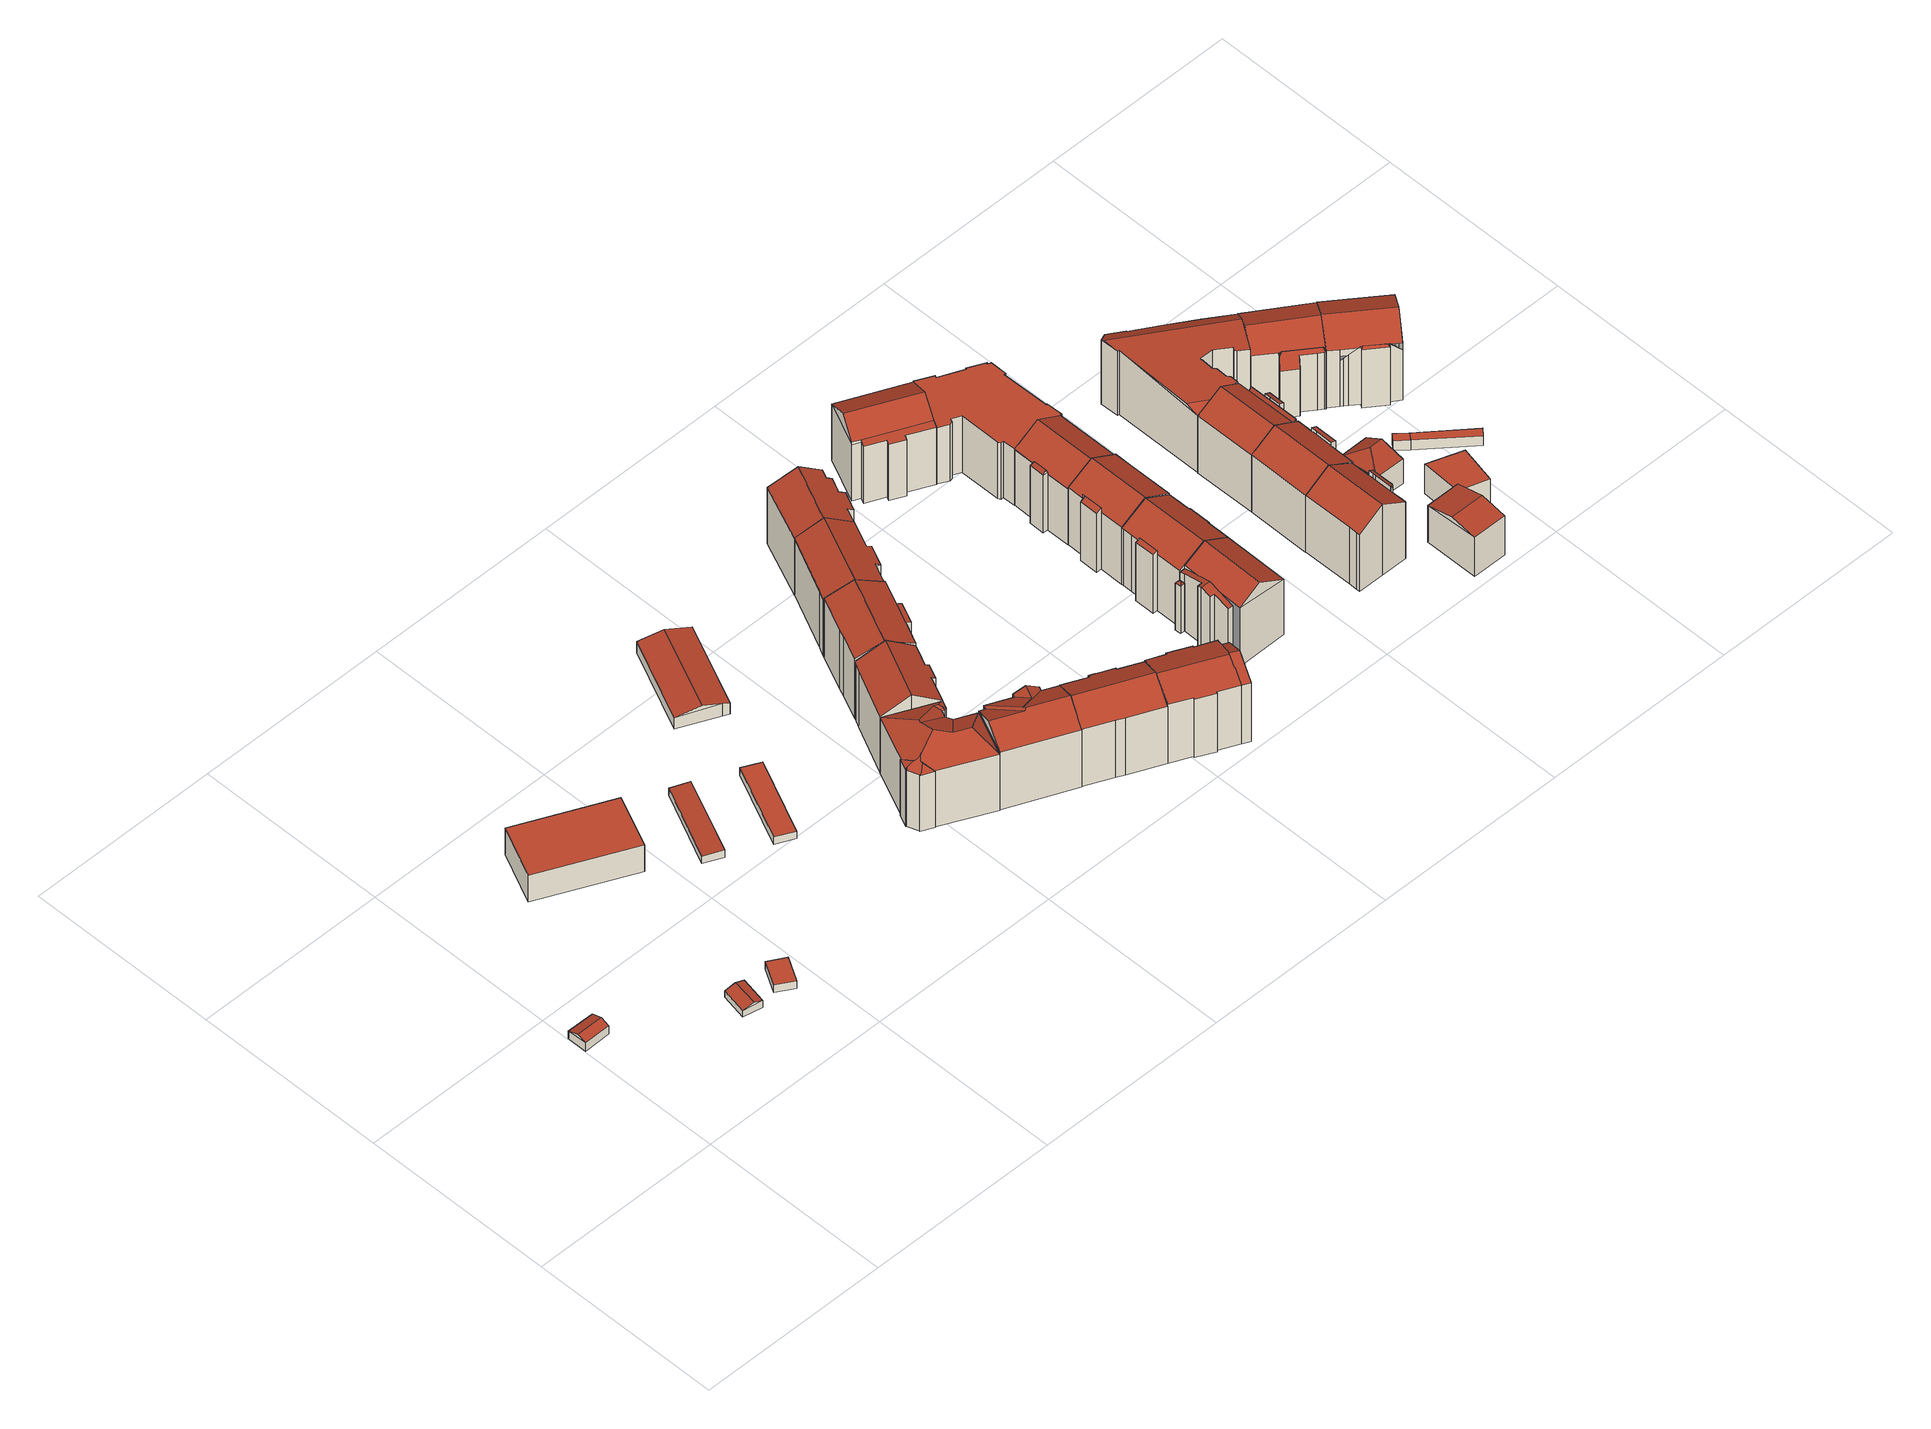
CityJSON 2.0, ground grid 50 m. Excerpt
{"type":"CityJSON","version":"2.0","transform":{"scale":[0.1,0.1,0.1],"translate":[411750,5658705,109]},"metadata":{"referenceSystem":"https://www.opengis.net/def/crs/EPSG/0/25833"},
"CityObjects":{
"building1":{"type":"Building","attributes":{"Dachtyp_tdc":"tdcGableRoof","Gemeindeschluessel":14612000,"Dachneigung":18.34,"QualitaetDacherkennung":69,"Geometrietyp2DReferenz":"3000","measuredHeight":3.24,"function":"31001_9998","roofType":"3100"},"geometry":[{"type":"Solid","lod":"2","boundaries":[[[[0,1,2,3]],[[1,4,5,2]],[[4,6,7,5]],[[6,0,3,7]],[[0,6,8]],[[1,0,8,9]],[[6,4,9,8]],[[3,2,5,7]],[[4,1,9]]]],"semantics":{"surfaces":[{"type":"WallSurface"},{"type":"RoofSurface"},{"type":"GroundSurface"}],"values":[[0,0,0,0,0,1,1,2,0]]}}]},
"building2":{"type":"Building","attributes":{"Dachtyp_tdc":"tdcGableRoof","Gemeindeschluessel":14612000,"Dachneigung":17.38,"QualitaetDacherkennung":84,"Geometrietyp2DReferenz":"3000","measuredHeight":2.83,"function":"31001_9998","roofType":"3100"},"geometry":[{"type":"Solid","lod":"2","boundaries":[[[[10,11,12,13]],[[11,14,15,12]],[[14,16,17,15]],[[16,10,13,17]],[[14,11,18]],[[10,16,19]],[[11,10,19,18]],[[16,14,18,19]],[[13,12,15,17]]]],"semantics":{"surfaces":[{"type":"WallSurface"},{"type":"RoofSurface"},{"type":"GroundSurface"}],"values":[[0,0,0,0,0,0,1,1,2]]}}]},
"building3":{"type":"Building","attributes":{"Dachtyp_tdc":"tdcPolyFlatRoof","Gemeindeschluessel":14612000,"Dachneigung":0,"QualitaetDacherkennung":70,"Geometrietyp2DReferenz":"3000","measuredHeight":2.31,"function":"31001_9998","roofType":"1000"},"geometry":[{"type":"Solid","lod":"2","boundaries":[[[[20,21,22,23]],[[21,24,25,22]],[[24,26,27,25]],[[26,20,23,27]],[[26,24,21,20]],[[23,22,25,27]]]],"semantics":{"surfaces":[{"type":"WallSurface"},{"type":"RoofSurface"},{"type":"GroundSurface"}],"values":[[0,0,0,0,1,2]]}}]},
"building4":{"type":"Building","attributes":{"Dachtyp_tdc":"tdcPolyFlatRoof","Gemeindeschluessel":14612000,"Dachneigung":0,"QualitaetDacherkennung":77,"Geometrietyp2DReferenz":"3000","measuredHeight":8.14,"function":"31001_2000","roofType":"1000"},"geometry":[{"type":"Solid","lod":"2","boundaries":[[[[28,29,30,31]],[[29,32,33,30]],[[32,34,35,33]],[[34,28,31,35]],[[34,32,29,28]],[[31,30,33,35]]]],"semantics":{"surfaces":[{"type":"WallSurface"},{"type":"RoofSurface"},{"type":"GroundSurface"}],"values":[[0,0,0,0,1,2]]}}]},
"building5":{"type":"Building","attributes":{"Dachtyp_tdc":"tdcPolyFlatRoof","Gemeindeschluessel":14612000,"Dachneigung":2.63,"QualitaetDacherkennung":88,"Geometrietyp2DReferenz":"3000","measuredHeight":2.36,"function":"31001_2463","roofType":"2100"},"geometry":[{"type":"Solid","lod":"2","boundaries":[[[[36,37,38,39]],[[37,40,41,38]],[[40,42,43,41]],[[42,36,39,43]],[[42,40,37,36]],[[39,38,41,43]]]],"semantics":{"surfaces":[{"type":"WallSurface"},{"type":"RoofSurface"},{"type":"GroundSurface"}],"values":[[0,0,0,0,1,2]]}}]},
"building6":{"type":"Building","attributes":{"Dachtyp_tdc":"tdcPolyFlatRoof","Gemeindeschluessel":14612000,"Dachneigung":0,"QualitaetDacherkennung":69,"Geometrietyp2DReferenz":"3000","measuredHeight":2.2,"function":"31001_2463","roofType":"1000"},"geometry":[{"type":"Solid","lod":"2","boundaries":[[[[44,45,46,47]],[[45,48,49,46]],[[48,50,51,49]],[[50,44,47,51]],[[50,48,45,44]],[[47,46,49,51]]]],"semantics":{"surfaces":[{"type":"WallSurface"},{"type":"RoofSurface"},{"type":"GroundSurface"}],"values":[[0,0,0,0,1,2]]}}]},
"building7":{"type":"Building","attributes":{"Dachtyp_tdc":"tdcFreeFormRoof","Gemeindeschluessel":14612000,"Dachneigung":27.01,"QualitaetDacherkennung":9,"Geometrietyp2DReferenz":"3000","measuredHeight":21.21,"function":"31001_9998","roofType":"5000"},"geometry":[{"type":"Solid","lod":"2","boundaries":[[[[52,53,54,55]],[[53,56,57,54]],[[56,58,59,57]],[[58,60,61,59]],[[60,62,63,61]],[[62,64,65,63]],[[64,66,67,65]],[[66,68,69,67]],[[68,70,71,69]],[[70,72,73,71]],[[72,74,75,73]],[[74,76,77,75]],[[76,78,79,77]],[[78,80,81,79]],[[80,82,83,81]],[[82,84,85,83]],[[84,52,55,85]],[[86,87,84,82]],[[88,89,86,82,80]],[[90,91,88,80,78]],[[92,93,90,78,76]],[[92,76,74]],[[93,92,74,72]],[[91,90,93,72,70]],[[94,95,89,88,91,70,68]],[[96,94,68,66]],[[97,96,66,64]],[[97,64,62]],[[98,99,100,95,94,96,97,62,60]],[[98,60,58]],[[99,98,58,56]],[[100,99,56,53]],[[87,86,89,95,100,53,52]],[[87,52,84]],[[55,54,57,59,61,63,65,67,69,71,73,75,77,79,81,83,85]]]],"semantics":{"surfaces":[{"type":"WallSurface"},{"type":"RoofSurface"},{"type":"GroundSurface"}],"values":[[0,0,0,0,0,0,0,0,0,0,0,0,0,0,0,0,0,1,1,1,1,1,1,1,1,1,1,1,1,1,1,1,1,1,2]]}}]},
"building8":{"type":"Building","attributes":{"Dachtyp_tdc":"tdcFreeFormRoof","Gemeindeschluessel":14612000,"Dachneigung":13.94,"QualitaetDacherkennung":92,"Geometrietyp2DReferenz":"3000","measuredHeight":4.9,"function":"31001_9998","roofType":"5000"},"geometry":[{"type":"Solid","lod":"2","boundaries":[[[[101,102,103,104]],[[102,105,106,103]],[[105,107,108,106]],[[107,109,110,108]],[[109,101,104,110]],[[107,105,111,112,109]],[[112,111,102,101]],[[105,102,111]],[[101,109,112]],[[104,103,106,108,110]]]],"semantics":{"surfaces":[{"type":"WallSurface"},{"type":"RoofSurface"},{"type":"GroundSurface"}],"values":[[0,0,0,0,0,1,1,0,0,2]]}}]},
"building9":{"type":"Building","attributes":{"Dachtyp_tdc":"tdcGableRoof","Gemeindeschluessel":14612000,"Dachneigung":31.05,"QualitaetDacherkennung":72,"Geometrietyp2DReferenz":"3000","measuredHeight":21.49,"function":"31001_9998","roofType":"3100"},"geometry":[{"type":"Solid","lod":"2","boundaries":[[[[113,114,115,116]],[[114,117,118,115]],[[117,119,120,118]],[[119,121,122,120]],[[121,123,124,122]],[[123,125,126,124]],[[125,127,128,126]],[[127,129,130,128]],[[129,131,132,130]],[[131,133,134,132]],[[133,135,73,134]],[[135,136,137,73]],[[136,138,71,137]],[[138,139,140,71]],[[139,113,116,140]],[[136,135,133,131,129,127,125,123,121,119]],[[119,117,114,113,139,138,136]],[[116,115,118,120,122,124,126,128,130,132,134,73,137,71,140]]]],"semantics":{"surfaces":[{"type":"WallSurface"},{"type":"RoofSurface"},{"type":"GroundSurface"}],"values":[[0,0,0,0,0,0,0,0,0,0,0,0,0,0,0,1,1,2]]}}]},
"building10":{"type":"Building","attributes":{"Dachtyp_tdc":"tdcFreeFormRoof","Gemeindeschluessel":14612000,"Dachneigung":28.41,"QualitaetDacherkennung":63,"Geometrietyp2DReferenz":"3000","measuredHeight":21.24,"function":"31001_9998","roofType":"5000"},"geometry":[{"type":"Solid","lod":"2","boundaries":[[[[141,142,143,144]],[[142,145,146,143]],[[145,147,148,146]],[[147,149,150,148]],[[149,151,152,150]],[[151,153,154,152]],[[153,155,156,154]],[[155,157,158,156]],[[157,159,160,158]],[[159,141,144,160]],[[161,159,157]],[[162,163,161,157,155]],[[164,165,166,162,155,153]],[[167,168,145,142]],[[167,142,141]],[[161,163,168,167,141,159]],[[144,143,146,148,150,152,154,156,158,160]],[[168,163,162,166,147,145]],[[164,153,151]],[[165,164,151,149]],[[166,165,149,147]]]],"semantics":{"surfaces":[{"type":"WallSurface"},{"type":"RoofSurface"},{"type":"GroundSurface"}],"values":[[0,0,0,0,0,0,0,0,0,0,0,1,1,1,0,1,2,1,0,1,1]]}}]},
"building11":{"type":"Building","attributes":{"Gemeindeschluessel":14612000,"Geometrietyp2DReferenz":"3000","function":"31001_9998","roofType":"9999"},"children":["building11-1","building11-2"]},
"building11-1":{"type":"BuildingPart","attributes":{"Dachtyp_tdc":"tdcPolyFlatRoof","Dachneigung":16.33,"QualitaetDacherkennung":42,"Geometrietyp2DReferenz":"3000","measuredHeight":18.36,"roofType":"2100"},"parents":["building11"],"geometry":[{"type":"MultiSurface","lod":"2","boundaries":[[[169,170,171,172]],[[170,173,174,171]],[[173,175,176,174]],[[175,177,178,176]],[[177,179,180,181,178]],[[169,172,182]],[[183,179,177,175,173,170,169]],[[171,174,176,178,181,184,172]]],"semantics":{"surfaces":[{"type":"WallSurface"},{"type":"RoofSurface"},{"type":"GroundSurface"}],"values":[0,0,0,0,0,0,1,2]}}]},
"building11-2":{"type":"BuildingPart","attributes":{"Dachtyp_tdc":"tdcGableRoof","Dachneigung":25.36,"QualitaetDacherkennung":76,"Geometrietyp2DReferenz":"3000","measuredHeight":21.41,"roofType":"3100"},"parents":["building11"],"geometry":[{"type":"MultiSurface","lod":"2","boundaries":[[[180,185,186,181]],[[185,187,188,186]],[[187,189,190,188]],[[189,191,192,190]],[[191,193,194,192]],[[193,195,196,194]],[[195,197,198,196]],[[197,199,200,198]],[[199,182,172,200]],[[197,195,193,191,189,187]],[[187,185,180,201,182,199,197]],[[184,181,186,188,190,192,194,196,198,200,172]]],"semantics":{"surfaces":[{"type":"WallSurface"},{"type":"RoofSurface"},{"type":"GroundSurface"}],"values":[0,0,0,0,0,0,0,0,0,1,1,2]}}]},
"building12":{"type":"Building","attributes":{"Dachtyp_tdc":"tdcGableRoof","Gemeindeschluessel":14612000,"Dachneigung":27.76,"QualitaetDacherkennung":77,"Geometrietyp2DReferenz":"3000","measuredHeight":21.19,"function":"31001_9998","roofType":"3100"},"geometry":[{"type":"Solid","lod":"2","boundaries":[[[[202,203,204,205]],[[203,206,207,204]],[[206,208,209,207]],[[208,210,211,209]],[[210,212,213,211]],[[212,214,215,213]],[[214,216,217,215]],[[216,218,219,217]],[[218,220,221,219]],[[220,222,223,221]],[[222,224,225,223]],[[224,226,227,225]],[[226,228,229,227]],[[228,202,205,229]],[[224,222,220,218,216,214,212,210,208,206]],[[206,203,202,228,226,224]],[[205,204,207,209,211,213,215,217,219,221,223,225,227,229]]]],"semantics":{"surfaces":[{"type":"WallSurface"},{"type":"RoofSurface"},{"type":"GroundSurface"}],"values":[[0,0,0,0,0,0,0,0,0,0,0,0,0,0,1,1,2]]}}]},
"building13":{"type":"Building","attributes":{"Dachtyp_tdc":"tdcFreeFormRoof","Gemeindeschluessel":14612000,"Dachneigung":29.63,"QualitaetDacherkennung":72,"Geometrietyp2DReferenz":"3000","measuredHeight":21.3,"function":"31001_9998","roofType":"5000"},"geometry":[{"type":"Solid","lod":"2","boundaries":[[[[230,231,232,233]],[[231,234,235,232]],[[234,236,237,235]],[[236,238,239,237]],[[238,240,241,239]],[[240,242,243,241]],[[242,244,245,243]],[[244,246,247,245]],[[246,248,249,247]],[[248,250,251,249]],[[250,252,253,251]],[[252,230,233,253]],[[254,255,256,257,258,259,260,234,231,261]],[[255,262,263,264,265,256]],[[242,257,256,265,244]],[[244,265,264,246]],[[246,264,263,248]],[[248,263,262,250]],[[250,262,255,254,252]],[[252,254,261,230]],[[230,261,231]],[[236,260,259,238]],[[234,260,236]],[[238,259,258,240]],[[240,258,257,242]],[[233,232,235,237,239,241,243,245,247,249,251,253]]]],"semantics":{"surfaces":[{"type":"WallSurface"},{"type":"RoofSurface"},{"type":"GroundSurface"}],"values":[[0,0,0,0,0,0,0,0,0,0,0,0,1,1,0,0,0,0,0,0,0,0,0,0,0,2]]}}]},
"building14":{"type":"Building","attributes":{"Gemeindeschluessel":14612000,"Geometrietyp2DReferenz":"3000","function":"31001_9998","roofType":"9999"},"children":["building14-1","building14-2"]},
"building14-1":{"type":"BuildingPart","attributes":{"Dachtyp_tdc":"tdcGableRoof","Dachneigung":23.23,"QualitaetDacherkennung":66,"Geometrietyp2DReferenz":"3000","measuredHeight":20.9,"roofType":"3100"},"parents":["building14"],"geometry":[{"type":"MultiSurface","lod":"2","boundaries":[[[266,267,268,269]],[[267,270,271,268]],[[270,272,273,271]],[[272,274,275,273]],[[274,276,277,275]],[[276,278,279,277]],[[278,280,281,279]],[[280,282,283,281]],[[282,284,285,283]],[[284,286,287,285]],[[286,288,289,290,287]],[[291,292,293,294]],[[292,266,269,293]],[[295,296,288,286,284,282,280,278,276,274]],[[274,272,270,267,266,292,291,297,295]],[[269,268,271,273,275,277,279,281,283,285,287,290,298,294,293]]],"semantics":{"surfaces":[{"type":"WallSurface"},{"type":"RoofSurface"},{"type":"GroundSurface"}],"values":[0,0,0,0,0,0,0,0,0,0,0,0,0,1,1,2]}}]},
"building14-2":{"type":"BuildingPart","attributes":{"Dachtyp_tdc":"tdcGableRoof","Dachneigung":23.71,"QualitaetDacherkennung":53,"Geometrietyp2DReferenz":"3000","measuredHeight":21.05,"roofType":"3100"},"parents":["building14"],"geometry":[{"type":"MultiSurface","lod":"2","boundaries":[[[289,299,300,290]],[[299,301,302,300]],[[301,291,294,302]],[[301,299,303]],[[299,289,296,304,303]],[[291,301,303,304]],[[290,300,302,294,298]]],"semantics":{"surfaces":[{"type":"WallSurface"},{"type":"RoofSurface"},{"type":"GroundSurface"}],"values":[0,0,0,0,1,1,2]}}]},
"building15":{"type":"Building","attributes":{"Dachtyp_tdc":"tdcFreeFormRoof","Gemeindeschluessel":14612000,"Dachneigung":28.33,"QualitaetDacherkennung":70,"Geometrietyp2DReferenz":"3000","measuredHeight":21.17,"function":"31001_9998","roofType":"5000"},"geometry":[{"type":"Solid","lod":"2","boundaries":[[[[305,306,307,308]],[[306,309,310,307]],[[309,311,312,310]],[[311,313,314,312]],[[313,315,316,314]],[[315,317,318,316]],[[317,319,320,318]],[[319,321,322,320]],[[321,323,324,322]],[[323,305,308,324]],[[325,326,306,305]],[[315,313,311,309,326,325,323,321,319,317]],[[309,306,326]],[[305,323,325]],[[308,307,310,312,314,316,318,320,322,324]]]],"semantics":{"surfaces":[{"type":"WallSurface"},{"type":"RoofSurface"},{"type":"GroundSurface"}],"values":[[0,0,0,0,0,0,0,0,0,0,1,1,0,0,2]]}}]},
"building16":{"type":"Building","attributes":{"Dachtyp_tdc":"tdcFreeFormRoof","Gemeindeschluessel":14612000,"Dachneigung":43.6,"QualitaetDacherkennung":9,"Geometrietyp2DReferenz":"3000","measuredHeight":15.09,"function":"31001_9998","roofType":"5000"},"geometry":[{"type":"Solid","lod":"2","boundaries":[[[[327,328,329,330]],[[328,331,332,329]],[[331,333,334,332]],[[333,327,330,334]],[[335,336,333,331]],[[335,331,328]],[[336,335,328,327]],[[336,327,333]],[[330,329,332,334]]]],"semantics":{"surfaces":[{"type":"WallSurface"},{"type":"RoofSurface"},{"type":"GroundSurface"}],"values":[[0,0,0,0,1,1,1,1,2]]}}]},
"building17":{"type":"Building","attributes":{"Gemeindeschluessel":14612000,"Geometrietyp2DReferenz":"3000","function":"31001_9998","roofType":"9999"},"children":["building17-1","building17-2"]},
"building17-1":{"type":"BuildingPart","attributes":{"Dachtyp_tdc":"tdcGableRoof","Dachneigung":30.86,"QualitaetDacherkennung":78,"Geometrietyp2DReferenz":"3000","measuredHeight":21.25,"roofType":"3100"},"parents":["building17"],"geometry":[{"type":"MultiSurface","lod":"2","boundaries":[[[337,338,339,340]],[[338,341,342,339]],[[343,337,340,344,345]],[[341,338,346]],[[337,343,347]],[[338,337,347,346]],[[343,348,349,350,341,346,347]],[[340,339,342,351,352,344]]],"semantics":{"surfaces":[{"type":"WallSurface"},{"type":"RoofSurface"},{"type":"GroundSurface"}],"values":[0,0,0,0,0,1,1,2]}}]},
"building17-2":{"type":"BuildingPart","attributes":{"Dachtyp_tdc":"tdcGableRoof","Dachneigung":17.56,"QualitaetDacherkennung":43,"Geometrietyp2DReferenz":"3000","measuredHeight":18.94,"roofType":"3100"},"parents":["building17"],"geometry":[{"type":"MultiSurface","lod":"2","boundaries":[[[353,354,355,356]],[[354,357,358,355]],[[357,359,360,358]],[[359,361,362,360]],[[361,363,364,362]],[[363,365,366,364]],[[365,345,344,366]],[[367,368,369,351]],[[368,353,356,369]],[[370,348,345,365,363,361,359,357]],[[357,354,353,368,367,350,370]],[[356,355,358,360,362,364,366,344,352,351,369]]],"semantics":{"surfaces":[{"type":"WallSurface"},{"type":"RoofSurface"},{"type":"GroundSurface"}],"values":[0,0,0,0,0,0,0,0,0,1,1,2]}}]},
"building18":{"type":"Building","attributes":{"Gemeindeschluessel":14612000,"Geometrietyp2DReferenz":"3000","function":"31001_9998","roofType":"9999"},"children":["building18-1","building18-2"]},
"building18-1":{"type":"BuildingPart","attributes":{"Dachtyp_tdc":"tdcGableRoof","Dachneigung":30.57,"QualitaetDacherkennung":80,"Geometrietyp2DReferenz":"3000","measuredHeight":21.11,"roofType":"3100"},"parents":["building18"],"geometry":[{"type":"MultiSurface","lod":"2","boundaries":[[[371,372,373,374]],[[372,375,376,373]],[[375,377,378,376]],[[377,379,380,378]],[[379,337,381,380]],[[337,382,383,381]],[[382,384,385,383]],[[384,386,387,385]],[[388,389,390,391]],[[389,392,393,390]],[[392,394,395,393]],[[394,396,397,395]],[[396,398,399,397]],[[398,400,401,399]],[[400,371,374,401]],[[396,394,392,389,388,386,384,382]],[[382,337,379,377,375,372,371,400,398,396]],[[374,373,376,378,380,381,383,385,387,391,390,393,395,397,399,401]]],"semantics":{"surfaces":[{"type":"WallSurface"},{"type":"RoofSurface"},{"type":"GroundSurface"}],"values":[0,0,0,0,0,0,0,0,0,0,0,0,0,0,0,1,1,2]}}]},
"building18-2":{"type":"BuildingPart","attributes":{"Dachtyp_tdc":"tdcPolyFlatRoof","Dachneigung":18.98,"QualitaetDacherkennung":74,"Geometrietyp2DReferenz":"3000","measuredHeight":18.32,"roofType":"2100"},"parents":["building18"],"geometry":[{"type":"MultiSurface","lod":"2","boundaries":[[[402,403,404,387,386]],[[403,405,406,404]],[[405,407,391,406]],[[407,388,391]],[[407,405,403,402]],[[387,404,406,391]]],"semantics":{"surfaces":[{"type":"WallSurface"},{"type":"RoofSurface"},{"type":"GroundSurface"}],"values":[0,0,0,0,1,2]}}]},
"building19":{"type":"Building","attributes":{"Gemeindeschluessel":14612000,"Geometrietyp2DReferenz":"3000","function":"31001_9998","roofType":"9999"},"children":["building19-1","building19-2"]},
"building19-1":{"type":"BuildingPart","attributes":{"Dachtyp_tdc":"tdcPolyFlatRoof","Dachneigung":17.41,"QualitaetDacherkennung":48,"Geometrietyp2DReferenz":"3000","measuredHeight":18.02,"roofType":"2100"},"parents":["building19"],"geometry":[{"type":"MultiSurface","lod":"2","boundaries":[[[408,409,410,411,412,413,414,415]],[[416,410,409,417,418]],[[416,419,411,410]],[[419,420,412,411]],[[420,421,413,412]],[[421,422,414,413]],[[422,423,415,414]],[[423,424,425,408,415]],[[423,422,421,420,419,416,418,426,424]]],"semantics":{"surfaces":[{"type":"GroundSurface"},{"type":"WallSurface"},{"type":"RoofSurface"}],"values":[0,1,1,1,1,1,1,1,2]}}]},
"building19-2":{"type":"BuildingPart","attributes":{"Dachtyp_tdc":"tdcGableRoof","Dachneigung":29.78,"QualitaetDacherkennung":76,"Geometrietyp2DReferenz":"3000","measuredHeight":21.3,"roofType":"3100"},"parents":["building19"],"geometry":[{"type":"MultiSurface","lod":"2","boundaries":[[[427,417,409,428]],[[425,429,430,408]],[[429,431,432,430]],[[431,427,428,432]],[[431,433,434,427]],[[424,426,418,434,433,435]],[[429,435,433,431]],[[425,424,435,429]],[[427,434,418,417]],[[428,409,408,430,432]]],"semantics":{"surfaces":[{"type":"WallSurface"},{"type":"RoofSurface"},{"type":"GroundSurface"}],"values":[0,0,0,0,1,1,0,0,0,2]}}]},
"building20":{"type":"Building","attributes":{"Gemeindeschluessel":14612000,"Geometrietyp2DReferenz":"3000","function":"31001_9998","roofType":"9999"},"children":["building20-1","building20-2"]},
"building20-1":{"type":"BuildingPart","attributes":{"Dachtyp_tdc":"tdcPolyFlatRoof","Dachneigung":30,"QualitaetDacherkennung":62,"Geometrietyp2DReferenz":"3000","measuredHeight":18.76,"roofType":"2100"},"parents":["building20"],"geometry":[{"type":"MultiSurface","lod":"2","boundaries":[[[436,437,438,439,440]],[[437,441,442,438]],[[441,443,444,442]],[[443,445,446,447,444]],[[443,441,437,436,445]],[[439,438,442,444,447]]],"semantics":{"surfaces":[{"type":"WallSurface"},{"type":"RoofSurface"},{"type":"GroundSurface"}],"values":[0,0,0,0,1,2]}}]},
"building20-2":{"type":"BuildingPart","attributes":{"Dachtyp_tdc":"tdcGableRoof","Dachneigung":29.86,"QualitaetDacherkennung":83,"Geometrietyp2DReferenz":"3000","measuredHeight":21.37,"roofType":"3100"},"parents":["building20"],"geometry":[{"type":"MultiSurface","lod":"2","boundaries":[[[448,449,450,451]],[[449,452,453,450]],[[452,440,439,453]],[[446,454,455,447]],[[454,456,457,455]],[[456,458,459,457]],[[458,460,461,459]],[[460,448,451,461]],[[456,454,446,462,440,452,449]],[[449,448,460,458,456]],[[451,450,453,439,447,455,457,459,461]]],"semantics":{"surfaces":[{"type":"WallSurface"},{"type":"RoofSurface"},{"type":"GroundSurface"}],"values":[0,0,0,0,0,0,0,0,1,1,2]}}]},
"building21":{"type":"Building","attributes":{"Gemeindeschluessel":14612000,"Geometrietyp2DReferenz":"3000","function":"31001_9998","roofType":"9999"},"children":["building21-1","building21-2"]},
"building21-1":{"type":"BuildingPart","attributes":{"Dachtyp_tdc":"tdcFreeFormRoof","Dachneigung":64.81,"QualitaetDacherkennung":39,"Geometrietyp2DReferenz":"3000","measuredHeight":18.91,"roofType":"5000"},"parents":["building21"],"geometry":[{"type":"MultiSurface","lod":"2","boundaries":[[[463,464,465,466,467,468]],[[464,469,470,465]],[[469,471,472,473,474,470]],[[475,471,469]],[[476,475,469,464]],[[476,464,463]],[[475,476,463,471]],[[466,465,470,474]]],"semantics":{"surfaces":[{"type":"WallSurface"},{"type":"RoofSurface"},{"type":"GroundSurface"}],"values":[0,0,0,1,1,0,1,2]}}]},
"building21-2":{"type":"BuildingPart","attributes":{"Dachtyp_tdc":"tdcGableRoof","Dachneigung":29.99,"QualitaetDacherkennung":81,"Geometrietyp2DReferenz":"3000","measuredHeight":21.1,"roofType":"3100"},"parents":["building21"],"geometry":[{"type":"MultiSurface","lod":"2","boundaries":[[[473,477,478,474]],[[477,479,480,478]],[[479,481,482,480]],[[481,483,484,482]],[[483,467,466,484]],[[468,485,486,487,488,472]],[[489,487,486,481]],[[479,489,481]],[[477,488,487,489,479]],[[473,472,488,477]],[[483,485,468,467]],[[481,486,485,483]],[[474,478,480,482,484,466]]],"semantics":{"surfaces":[{"type":"WallSurface"},{"type":"RoofSurface"},{"type":"GroundSurface"}],"values":[0,0,0,0,0,1,1,0,0,0,0,0,2]}}]},
"building22":{"type":"Building","attributes":{"Dachtyp_tdc":"tdcPolyFlatRoof","Gemeindeschluessel":14612000,"Dachneigung":0,"QualitaetDacherkennung":83,"Geometrietyp2DReferenz":"3000","measuredHeight":17.38,"function":"31001_9998","roofType":"1000"},"geometry":[{"type":"Solid","lod":"2","boundaries":[[[[490,491,492,493]],[[491,494,495,492]],[[494,496,497,495]],[[496,498,499,497]],[[498,500,501,499]],[[502,503,504,505]],[[503,506,507,504]],[[506,508,509,507]],[[508,510,511,509]],[[510,512,513,511]],[[512,514,515,513]],[[514,516,517,515]],[[516,518,519,517]],[[518,520,521,519]],[[520,522,523,521]],[[522,524,525,523]],[[524,488,526,525]],[[488,527,528,526]],[[527,529,530,528]],[[529,531,532,530]],[[531,533,534,532]],[[533,535,536,534]],[[535,490,493,536]],[[500,502,505,501]],[[500,498,496,494,491,490,535,533,531,529,527,488,524,522,520,518,516,514,512,510,508,506,503,502]],[[505,504,507,509,511,513,515,517,519,521,523,525,526,528,530,532,534,536,493,492,495,497,499,501]]]],"semantics":{"surfaces":[{"type":"WallSurface"},{"type":"RoofSurface"},{"type":"GroundSurface"}],"values":[[0,0,0,0,0,0,0,0,0,0,0,0,0,0,0,0,0,0,0,0,0,0,0,0,1,2]]}}]},
"building23":{"type":"Building","attributes":{"Gemeindeschluessel":14612000,"Geometrietyp2DReferenz":"3000","function":"31001_9998","roofType":"9999"},"children":["building23-1","building23-2"]},
"building23-1":{"type":"BuildingPart","attributes":{"Dachtyp_tdc":"tdcPolyFlatRoof","Dachneigung":29.23,"QualitaetDacherkennung":84,"Geometrietyp2DReferenz":"3000","measuredHeight":18.87,"roofType":"2100"},"parents":["building23"],"geometry":[{"type":"MultiSurface","lod":"2","boundaries":[[[537,538,539,540]],[[538,541,542,539]],[[541,543,544,542]],[[543,545,546,544]],[[545,547,548,549,546]],[[550,537,540,551,552]],[[550,553,547,545,543,541,538,537]],[[540,539,542,544,546,549,554,551]]],"semantics":{"surfaces":[{"type":"WallSurface"},{"type":"RoofSurface"},{"type":"GroundSurface"}],"values":[0,0,0,0,0,0,1,2]}}]},
"building23-2":{"type":"BuildingPart","attributes":{"Dachtyp_tdc":"tdcGableRoof","Dachneigung":32.7,"QualitaetDacherkennung":85,"Geometrietyp2DReferenz":"3000","measuredHeight":21.75,"roofType":"3100"},"parents":["building23"],"geometry":[{"type":"MultiSurface","lod":"2","boundaries":[[[555,556,557,558]],[[556,559,560,557]],[[559,561,562,560]],[[561,563,551,562]],[[563,552,551]],[[548,564,565,549]],[[564,566,567,565]],[[566,568,569,567]],[[568,570,571,569]],[[570,572,573,571]],[[572,574,575,573]],[[574,555,558,575]],[[570,568,566,564,548,576,552,563,561,559]],[[559,556,555,574,572,570]],[[558,557,560,562,551,554,549,565,567,569,571,573,575]]],"semantics":{"surfaces":[{"type":"WallSurface"},{"type":"RoofSurface"},{"type":"GroundSurface"}],"values":[0,0,0,0,0,0,0,0,0,0,0,0,1,1,2]}}]},
"building24":{"type":"Building","attributes":{"Gemeindeschluessel":14612000,"Geometrietyp2DReferenz":"3000","function":"31001_9998","roofType":"9999"},"children":["building24-1","building24-2"]},
"building24-1":{"type":"BuildingPart","attributes":{"Dachtyp_tdc":"tdcPolyFlatRoof","Dachneigung":25.8,"QualitaetDacherkennung":75,"Geometrietyp2DReferenz":"3000","measuredHeight":18.85,"roofType":"2100"},"parents":["building24"],"geometry":[{"type":"MultiSurface","lod":"2","boundaries":[[[577,578,579,580,581]],[[582,583,584]],[[582,585,586,583]],[[585,577,581,586]],[[585,582,578,577]],[[581,580,583,586]]],"semantics":{"surfaces":[{"type":"WallSurface"},{"type":"RoofSurface"},{"type":"GroundSurface"}],"values":[0,0,0,0,1,2]}}]},
"building24-2":{"type":"BuildingPart","attributes":{"Dachtyp_tdc":"tdcGableRoof","Dachneigung":30.49,"QualitaetDacherkennung":84,"Geometrietyp2DReferenz":"3000","measuredHeight":21.59,"roofType":"3100"},"parents":["building24"],"geometry":[{"type":"MultiSurface","lod":"2","boundaries":[[[579,587,588,580]],[[587,589,590,588]],[[589,591,592,590]],[[593,594,595,596]],[[594,584,583,595]],[[593,597,556,591]],[[591,589,587,579,584,594,593]],[[580,588,590,592,598,599,596,595,583]],[[591,556,598,592]],[[556,597,599,598]],[[597,593,596,599]]],"semantics":{"surfaces":[{"type":"WallSurface"},{"type":"RoofSurface"},{"type":"GroundSurface"}],"values":[0,0,0,0,0,1,1,2,0,0,0]}}]},
"building25":{"type":"Building","attributes":{"Dachtyp_tdc":"tdcPolyFlatRoof","Gemeindeschluessel":14612000,"Dachneigung":4.75,"QualitaetDacherkennung":31,"Geometrietyp2DReferenz":"3000","measuredHeight":3,"function":"31001_9998","roofType":"2100"},"geometry":[{"type":"Solid","lod":"2","boundaries":[[[[600,601,562,551]],[[601,602,603,562]],[[602,604,605,603]],[[604,606,607,605]],[[606,608,609,607]],[[608,610,539,609]],[[610,611,540,539]],[[611,600,551,540]],[[611,610,608,606,604,602,601,600]],[[551,562,603,605,607,609,539,540]]]],"semantics":{"surfaces":[{"type":"WallSurface"},{"type":"RoofSurface"},{"type":"GroundSurface"}],"values":[[0,0,0,0,0,0,0,0,1,2]]}}]},
"building26":{"type":"Building","attributes":{"Gemeindeschluessel":14612000,"Geometrietyp2DReferenz":"3000","function":"31001_9998","roofType":"9999"},"children":["building26-1","building26-2","building26-3"]},
"building26-1":{"type":"BuildingPart","attributes":{"Dachtyp_tdc":"tdcFreeFormRoof","Dachneigung":77.5,"QualitaetDacherkennung":45,"Geometrietyp2DReferenz":"3000","measuredHeight":19.26,"roofType":"5000"},"parents":["building26"],"geometry":[{"type":"MultiSurface","lod":"2","boundaries":[[[612,613,614,615]],[[616,617,595,618]],[[617,619,620,595]],[[621,612,615,622]],[[623,617,624,616,613,625,612,626]],[[626,612,621]],[[621,619,623,626]],[[612,625,613]],[[616,624,617]],[[617,623,619]],[[615,614,618,595,620,622]]],"semantics":{"surfaces":[{"type":"WallSurface"},{"type":"RoofSurface"},{"type":"GroundSurface"}],"values":[0,0,0,0,1,1,1,0,0,0,2]}}]},
"building26-2":{"type":"BuildingPart","attributes":{"Dachtyp_tdc":"tdcPolyFlatRoof","Dachneigung":29.61,"QualitaetDacherkennung":70,"Geometrietyp2DReferenz":"3000","measuredHeight":18.94,"roofType":"2100"},"parents":["building26"],"geometry":[{"type":"MultiSurface","lod":"2","boundaries":[[[627,628,629,630]],[[628,631,616,618,629]],[[632,627,630,614,613]],[[630,629,618,614]],[[632,631,628,627]]],"semantics":{"surfaces":[{"type":"WallSurface"},{"type":"GroundSurface"},{"type":"RoofSurface"}],"values":[0,0,0,1,2]}}]},
"building26-3":{"type":"BuildingPart","attributes":{"Dachtyp_tdc":"tdcGableRoof","Dachneigung":30.21,"QualitaetDacherkennung":81,"Geometrietyp2DReferenz":"3000","measuredHeight":21.42,"roofType":"3100"},"parents":["building26"],"geometry":[{"type":"MultiSurface","lod":"2","boundaries":[[[633,634,635,636]],[[634,637,638,635]],[[637,639,621,622,638]],[[640,641,599,620,619]],[[641,633,636,599]],[[641,642,643,633]],[[644,645,646,643,642,647]],[[639,644,647,640]],[[640,647,642,641]],[[634,646,645,637]],[[633,643,646,634]],[[637,645,644,639]],[[636,635,638,622,620,599]]],"semantics":{"surfaces":[{"type":"WallSurface"},{"type":"RoofSurface"},{"type":"GroundSurface"}],"values":[0,0,0,0,0,1,1,0,0,0,0,0,2]}}]},
"building27":{"type":"Building","attributes":{"Dachtyp_tdc":"tdcFreeFormRoof","Gemeindeschluessel":14612000,"Dachneigung":15.4,"QualitaetDacherkennung":41,"Geometrietyp2DReferenz":"3000","measuredHeight":13.16,"function":"31001_9998","roofType":"5000"},"geometry":[{"type":"Solid","lod":"2","boundaries":[[[[648,649,650,651]],[[649,652,653,650]],[[652,654,655,653]],[[654,648,651,655]],[[652,656,657,654]],[[657,656,649,648]],[[652,649,656]],[[648,654,657]],[[651,650,653,655]]]],"semantics":{"surfaces":[{"type":"WallSurface"},{"type":"RoofSurface"},{"type":"GroundSurface"}],"values":[[0,0,0,0,1,1,0,0,2]]}}]},
"building28":{"type":"Building","attributes":{"Dachtyp_tdc":"tdcHipAndGableRoof","Gemeindeschluessel":14612000,"Dachneigung":10.69,"QualitaetDacherkennung":36,"Geometrietyp2DReferenz":"3000","measuredHeight":8.66,"function":"31001_9998","roofType":"5000"},"geometry":[{"type":"Solid","lod":"2","boundaries":[[[[658,659,660,661]],[[659,662,663,660]],[[662,664,665,663]],[[664,658,661,665]],[[662,659,666]],[[658,664,667]],[[659,658,667,666]],[[664,662,666,667]],[[661,660,663,665]]]],"semantics":{"surfaces":[{"type":"WallSurface"},{"type":"RoofSurface"},{"type":"GroundSurface"}],"values":[[0,0,0,0,1,0,1,1,2]]}}]},
"building29":{"type":"Building","attributes":{"Dachtyp_tdc":"tdcFreeFormRoof","Gemeindeschluessel":14612000,"Dachneigung":3.33,"QualitaetDacherkennung":25,"Geometrietyp2DReferenz":"3000","measuredHeight":20.04,"function":"31001_9998","roofType":"5000"},"geometry":[{"type":"Solid","lod":"2","boundaries":[[[[668,669,670,671]],[[669,672,673,670]],[[672,674,675,673]],[[674,676,677,675]],[[676,678,679,677]],[[678,680,681,679]],[[680,682,683,681]],[[682,684,685,683]],[[684,686,687,685]],[[686,688,689,687]],[[688,690,691,689]],[[690,692,693,691]],[[692,694,695,693]],[[694,696,697,695]],[[696,633,698,697]],[[633,699,700,698]],[[699,701,702,700]],[[701,703,704,702]],[[703,705,706,704]],[[705,707,708,706]],[[707,668,671,708]],[[709,710,633]],[[711,674,672,669,668,707,705,703,712]],[[712,701,699,710,709,696,694,692,690,688,686,684,682,680,678,676,711]],[[633,696,709]],[[699,633,710]],[[703,701,712]],[[676,674,711]],[[671,670,673,675,677,679,681,683,685,687,689,691,693,695,697,698,700,702,704,706,708]]]],"semantics":{"surfaces":[{"type":"WallSurface"},{"type":"RoofSurface"},{"type":"GroundSurface"}],"values":[[0,0,0,0,0,0,0,0,0,0,0,0,0,0,0,0,0,0,0,0,0,1,1,1,0,0,0,0,2]]}}]},
"building30":{"type":"Building","attributes":{"Dachtyp_tdc":"tdcPolyFlatRoof","Gemeindeschluessel":14612000,"Dachneigung":0,"QualitaetDacherkennung":40,"Geometrietyp2DReferenz":"3000","measuredHeight":8.95,"function":"31001_9998","roofType":"1000"},"geometry":[{"type":"Solid","lod":"2","boundaries":[[[[713,714,715,716]],[[714,717,650,715]],[[717,718,719,650]],[[718,713,716,719]],[[718,717,714,713]],[[716,715,650,719]]]],"semantics":{"surfaces":[{"type":"WallSurface"},{"type":"RoofSurface"},{"type":"GroundSurface"}],"values":[[0,0,0,0,1,2]]}}]},
"building31":{"type":"Building","attributes":{"Gemeindeschluessel":14612000,"Dachorientierung":0,"MittlereTraufHoehe":114.86,"ObjektHoehe":3,"BodenHoehe":111.86,"Geometrietyp2DReferenz":"3000","BezugspunktDach":"2000","AbsoluteHoehe":114.86,"Dachflaeche":7.71,"measuredHeight":3,"function":"31001_9998","storeysAboveGround":1},"geometry":[{"type":"MultiSurface","lod":"2","boundaries":[[[720,721,722,723]],[[723,722,724,725]],[[722,721,726,724]],[[721,720,727,726]],[[720,723,725,727]],[[725,724,726,727]]],"semantics":{"surfaces":[{"type":"RoofSurface"},{"type":"WallSurface"},{"type":"GroundSurface"}],"values":[0,1,1,1,1,2]}}]},
"building32":{"type":"Building","attributes":{"Gemeindeschluessel":14612000,"Geometrietyp2DReferenz":"3000","function":"31001_9998","roofType":"9999"},"children":["building32-1","building32-2"]},
"building32-1":{"type":"BuildingPart","attributes":{"Dachtyp_tdc":"tdcFreeFormRoof","Dachneigung":66.95,"QualitaetDacherkennung":25,"Geometrietyp2DReferenz":"3000","measuredHeight":18.68,"roofType":"5000"},"parents":["building32"],"geometry":[{"type":"MultiSurface","lod":"2","boundaries":[[[728,729,730,731]],[[729,732,733,730]],[[732,734,735,733]],[[734,736,737,735]],[[738,739,740,741]],[[739,742,743,740]],[[742,744,745,743]],[[744,746,747,745]],[[746,728,731,747]],[[742,739,738,748]],[[738,736,749,748]],[[736,734,749]],[[734,732,729,728,746,744,742,748,749]],[[731,730,733,735,737,741,740,743,745,747]]],"semantics":{"surfaces":[{"type":"WallSurface"},{"type":"RoofSurface"},{"type":"GroundSurface"}],"values":[0,0,0,0,0,0,0,0,0,1,1,1,1,2]}}]},
"building32-2":{"type":"BuildingPart","attributes":{"Dachtyp_tdc":"tdcGableRoof","Dachneigung":27.82,"QualitaetDacherkennung":69,"Geometrietyp2DReferenz":"3000","measuredHeight":20.95,"roofType":"3100"},"parents":["building32"],"geometry":[{"type":"MultiSurface","lod":"2","boundaries":[[[750,751,677,752]],[[751,753,754,677]],[[753,755,675,754]],[[755,756,757,675]],[[756,758,759,757]],[[758,760,738,741,759]],[[753,751,750,761,760,758]],[[761,750,752,737,736]],[[758,756,755,753]],[[752,677,754,675,757,759,741,737]]],"semantics":{"surfaces":[{"type":"WallSurface"},{"type":"RoofSurface"},{"type":"GroundSurface"}],"values":[0,0,0,0,0,0,1,0,1,2]}}]},
"building33":{"type":"Building","attributes":{"Gemeindeschluessel":14612000,"Dachneigung":90,"Dachorientierung":0,"MittlereTraufHoehe":114.86,"QualitaetDacherkennung":12,"ObjektHoehe":3,"BodenHoehe":111.86,"Geometrietyp2DReferenz":"3000","AbsoluteHoehe":114.86,"Dachflaeche":34.06,"measuredHeight":3,"function":"31001_9998","roofType":"1000","storeysAboveGround":1},"geometry":[{"type":"MultiSurface","lod":"2","boundaries":[[[721,722,724,726]],[[722,762,763,724]],[[762,764,765,763]],[[764,721,726,765]],[[764,762,722,721]],[[726,724,763,765]]],"semantics":{"surfaces":[{"type":"WallSurface"},{"type":"RoofSurface"},{"type":"GroundSurface"}],"values":[0,0,0,0,1,2]}}]},
"building34":{"type":"Building","attributes":{"Gemeindeschluessel":14612000,"Geometrietyp2DReferenz":"3000","function":"31001_9998","roofType":"9999"},"children":["building34-1","building34-2"]},
"building34-1":{"type":"BuildingPart","attributes":{"Dachtyp_tdc":"tdcFreeFormRoof","Dachneigung":41.06,"QualitaetDacherkennung":38,"Geometrietyp2DReferenz":"3000","measuredHeight":18.25,"roofType":"5000"},"parents":["building34"],"geometry":[{"type":"MultiSurface","lod":"2","boundaries":[[[766,767,768,769]],[[770,771,772,773]],[[771,774,775,772]],[[774,776,777,775]],[[776,778,779,777]],[[778,780,781,779]],[[780,766,769,781]],[[776,774,782,783]],[[774,771,770,784,785,782]],[[785,786,783,782]],[[786,787,767,766,780,778,776,783]],[[769,768,788,789,773,772,775,777,779,781]]],"semantics":{"surfaces":[{"type":"WallSurface"},{"type":"RoofSurface"},{"type":"GroundSurface"}],"values":[0,0,0,0,0,0,0,1,1,1,1,2]}}]},
"building34-2":{"type":"BuildingPart","attributes":{"Dachtyp_tdc":"tdcGableRoof","Dachneigung":27.55,"QualitaetDacherkennung":75,"Geometrietyp2DReferenz":"3000","measuredHeight":21.14,"roofType":"3100"},"parents":["building34"],"geometry":[{"type":"MultiSurface","lod":"2","boundaries":[[[739,790,791,792]],[[790,793,794,791]],[[793,795,796,794]],[[795,797,798,796]],[[797,799,770,773,798]],[[800,739,792,801,802]],[[797,795,793,790]],[[790,739,800,787,803,804,784,799,797]],[[792,791,794,796,798,773,789,788,801]]],"semantics":{"surfaces":[{"type":"WallSurface"},{"type":"RoofSurface"},{"type":"GroundSurface"}],"values":[0,0,0,0,0,0,1,1,2]}}]}
},
"vertices":[
[2,425,32],[72,424,32],[72,424,8],[2,425,8],[72,375,33],[72,375,8],[2,374,33],[2,374,8],[2,398,41],[72,398,41],
[306,212,26],[320,280,26],[320,280,7],[306,212,7],[369,271,29],[369,271,7],[355,202,29],[355,202,7],[347,275,35],[334,206,35],
[443,189,33],[400,214,33],[400,214,10],[443,189,10],[435,275,33],[435,275,10],[478,250,33],[478,250,10],
[501,772,110],[440,640,110],[440,640,29],[501,772,29],[205,750,110],[205,750,29],[267,881,110],[267,881,29],
[630,760,51],[675,739,54],[675,739,30],[630,760,30],[587,549,54],[587,549,30],[541,571,51],[541,571,30],
[686,503,53],[776,695,53],[776,695,31],[686,503,31],[822,673,53],[822,673,31],[732,481,53],[732,481,31],
[1093,240,201],[963,302,201],[963,302,29],[1093,240,29],[962,300,201],[962,300,29],[931,314,201],[931,314,29],[932,316,201],[932,316,29],[922,345,201],[922,345,29],[920,346,201],[920,346,29],[934,376,201],[934,376,29],[936,375,201],[936,375,29],[990,492,201],[990,492,29],[1116,433,201],[1116,433,29],[1107,413,201],[1107,413,29],[1101,410,201],[1101,410,29],[1095,413,201],[1095,413,29],[1087,398,201],[1087,398,29],[1095,380,201],[1095,380,29],[1146,356,201],[1146,356,29],[1046,332,233],[1085,314,233],[1018,400,234],[1017,363,241],[1088,431,208],[1021,407,234],[1101,420,205],[1098,427,208],[947,344,213],[960,343,219],[944,347,212],[926,348,204],[937,316,203],[952,329,213],[952,335,214],
[773,887,63],[871,1098,63],[871,1098,29],[773,887,29],[984,1046,63],[984,1046,29],[886,835,63],[886,835,29],[871,842,67],[871,842,29],[927,1072,78],[830,861,78],
[1052,618,203],[1060,634,203],[1060,634,29],[1052,618,29],[1064,642,203],[1064,642,29],[1126,613,244],[1126,613,29],[1187,585,203],[1187,585,29],[1183,577,203],[1183,577,29],[1175,560,203],[1175,560,29],[1162,533,203],[1162,533,29],[1171,529,197],[1171,529,29],[1154,492,197],[1154,492,29],[1145,496,203],[1145,496,29],[1116,433,202],[1054,462,244],[1054,462,29],[990,492,202],[992,495,202],[992,495,29],
[1093,240,206],[1146,356,206],[1146,356,30],[1093,240,30],[1161,350,206],[1161,350,30],[1165,360,206],[1165,360,30],[1227,332,206],[1227,332,30],[1231,340,206],[1231,340,30],[1285,316,206],[1285,316,30],[1281,306,206],[1281,306,30],[1319,288,206],[1319,288,30],[1262,165,206],[1262,165,30],[1290,227,243],[1197,275,240],[1200,268,243],[1258,328,222],[1242,293,222],[1198,276,240],[1119,298,240],[1193,265,240],
[1238,693,211],[1248,688,208],[1248,688,28],[1238,693,28],[1236,661,208],[1236,661,28],[1227,642,208],[1227,642,28],[1224,636,208],[1224,636,28],[1214,641,211],[1214,641,209],[1214,641,28],[1238,693,209],[1213,641,211],[1213,641,28],
[1187,585,209],[1187,585,28],[1125,614,242],[1125,614,28],[1064,642,210],[1064,642,28],[1092,704,210],[1092,704,28],[1101,724,210],[1101,724,28],[1142,812,210],[1142,812,28],[1204,784,242],[1204,784,28],[1267,756,209],[1267,756,28],[1213,641,209],
[1330,134,207],[1262,165,207],[1262,165,32],[1330,134,32],[1290,226,243],[1290,226,32],[1319,288,207],[1319,288,32],[1380,261,207],[1380,261,32],[1384,269,203],[1384,269,32],[1390,266,203],[1390,266,32],[1411,256,203],[1411,256,32],[1439,243,203],[1439,243,32],[1436,237,207],[1436,237,32],[1493,211,207],[1493,211,32],[1464,148,243],[1464,148,32],[1436,85,207],[1436,85,32],[1351,124,207],[1351,124,32],
[1315,862,195],[1327,857,195],[1327,857,27],[1315,862,27],[1303,806,195],[1303,806,27],[1292,811,195],[1292,811,27],[1278,782,195],[1278,782,27],[1268,759,195],[1268,759,27],[1267,756,195],[1267,756,27],[1142,812,195],[1142,812,27],[1144,817,195],[1144,817,27],[1155,839,195],[1155,839,27],[1225,984,195],[1225,984,27],[1346,928,195],[1346,928,27],[1346,928,202],[1285,956,240],[1205,784,240],[1267,756,201],[1268,759,202],[1278,782,202],[1292,811,202],[1315,862,202],[1225,984,202],[1155,839,201],[1144,817,201],[1142,812,201],
[1533,35,212],[1487,57,212],[1487,57,33],[1533,35,33],[1489,60,213],[1489,60,33],[1436,85,214],[1436,85,33],[1463,146,242],[1463,146,33],[1493,211,211],[1493,211,33],[1538,191,211],[1538,191,33],[1540,196,209],[1540,196,33],[1595,170,209],[1595,170,33],[1593,166,211],[1593,166,33],[1643,144,211],[1643,144,33],[1638,135,215],[1638,135,207],[1638,135,33],[1585,16,213],[1535,39,213],[1535,39,33],[1585,16,33],[1613,77,242],[1619,90,236],[1586,16,213],[1613,77,33],
[1658,125,207],[1658,125,33],[1605,6,213],[1605,6,33],[1633,69,244],[1613,79,244],
[1225,984,198],[1290,1131,196],[1290,1131,24],[1225,984,24],[1400,1078,207],[1400,1078,24],[1390,1057,207],[1390,1057,24],[1402,1051,200],[1402,1051,24],[1385,1015,200],[1385,1015,24],[1399,1008,192],[1399,1008,24],[1376,960,192],[1376,960,24],[1363,966,200],[1363,966,24],[1346,928,199],[1346,928,24],[1284,957,236],[1352,1101,236],
[1720,333,174],[1720,348,174],[1720,348,29],[1720,333,29],[1732,347,174],[1732,347,29],[1732,333,174],[1732,333,29],[1726,341,180],[1726,339,180],
[1874,347,199],[1873,179,198],[1873,179,28],[1874,347,28],[1743,178,209],[1743,178,28],[1747,347,209],[1747,347,28],[1747,347,199],[1802,179,241],[1805,347,241],[1746,306,209],[1745,271,209],[1745,244,209],[1744,202,28],[1745,271,28],
[1731,244,209],[1720,244,209],[1720,244,28],[1731,244,28],[1720,271,218],[1720,271,28],[1720,281,215],[1720,281,28],[1732,281,215],[1732,281,28],[1732,333,203],[1732,333,28],[1732,347,199],[1732,347,28],[1744,202,196],[1731,202,196],[1731,202,28],[1745,271,218],
[1873,490,199],[1874,462,199],[1874,462,30],[1873,490,30],[1877,462,197],[1877,462,30],[1877,406,197],[1877,406,30],[1874,406,199],[1874,406,30],[1874,347,30],[1803,347,241],[1803,347,30],[1732,347,202],[1732,347,30],[1732,414,202],[1732,414,30],[1732,466,202],[1732,491,202],[1732,491,30],[1732,466,30],[1732,515,202],[1732,515,30],[1732,521,202],[1732,521,30],[1802,521,241],[1802,521,30],[1873,521,199],[1873,521,30],[1873,515,199],[1873,515,30],
[1732,414,213],[1720,414,209],[1720,414,30],[1720,466,209],[1720,466,30],[1732,466,213],
[1520,1083,26],[1667,1015,26],[1660,1000,26],[1597,1030,26],[1593,1021,26],[1557,1038,26],[1561,1047,26],[1514,1069,26],[1660,1000,201],[1667,1015,198],[1667,1015,206],[1597,1030,201],[1593,1021,198],[1557,1038,198],[1561,1047,201],[1514,1069,201],[1520,1083,206],[1520,1083,198],[1622,1036,206],
[1720,1130,198],[1720,1130,26],[1501,1092,198],[1501,1092,26],[1554,1205,198],[1554,1205,26],[1524,1141,239],[1690,1065,239],[1501,1092,206],
[1732,582,217],[1719,582,209],[1719,582,29],[1732,582,29],[1732,582,204],[1719,630,209],[1719,630,29],[1732,630,217],[1732,630,29],[1732,637,217],[1732,637,204],[1732,637,29],
[1873,521,202],[1802,521,243],[1802,521,29],[1873,521,29],[1732,521,204],[1732,521,29],[1733,681,205],[1733,681,29],[1802,681,243],[1802,681,29],[1872,680,203],[1872,680,29],[1873,637,202],[1873,637,29],[1732,637,205],
[1733,742,204],[1720,742,204],[1720,742,28],[1733,742,28],[1733,742,198],[1733,742,200],[1721,782,204],[1721,782,28],[1733,782,204],[1733,782,200],[1733,782,198],[1733,782,28],[1727,776,217],[1727,742,217],
[1734,841,198],[1734,841,28],[1871,843,198],[1871,843,28],[1872,680,198],[1872,680,28],[1733,681,198],[1733,681,28],[1733,681,200],[1802,681,239],[1802,842,239],[1734,841,200],[1871,843,199],
[1695,989,200],[1687,987,200],[1687,987,27],[1695,989,27],[1660,1000,200],[1660,1000,27],[1720,1130,200],[1720,1130,27],[1764,1109,200],[1764,1109,27],[1762,1104,200],[1762,1104,27],[1823,1076,200],[1825,1079,200],[1825,1079,27],[1823,1076,27],[1868,1058,200],[1868,1058,27],[1866,1056,200],[1866,1056,27],[1870,1053,200],[1870,1053,27],[1874,1053,200],[1874,1053,27],[1874,1009,200],[1874,1009,27],[1869,1009,200],[1869,1009,27],[1871,885,200],[1871,885,27],[1874,885,200],[1874,885,27],[1875,843,200],[1875,843,27],[1871,843,200],[1871,843,27],[1734,841,27],[1732,874,200],[1732,874,27],[1726,873,200],[1726,873,27],[1722,880,200],[1722,880,27],[1722,986,200],[1722,986,27],[1699,997,200],[1699,997,27],
[2219,263,210],[2219,255,210],[2219,255,27],[2219,263,27],[2219,205,210],[2219,205,27],[2215,200,212],[2215,200,27],[2209,200,216],[2209,200,27],[2209,193,215],[2209,193,201],[2209,193,27],[2208,263,216],[2208,263,27],[2208,263,201],[2208,192,216],[2208,192,27],
[2074,187,201],[2073,316,201],[2073,316,27],[2074,187,27],[2140,315,245],[2140,315,27],[2208,314,201],[2208,314,27],[2208,263,202],[2209,187,201],[2209,187,27],[2209,164,201],[2209,164,27],[2209,155,201],[2209,155,27],[2141,155,245],[2141,155,27],[2074,155,201],[2074,155,27],[2074,164,201],[2074,164,27],[2208,192,201],
[2224,378,208],[2210,378,214],[2210,378,203],[2210,378,26],[2224,378,26],[2211,437,214],[2211,437,26],[2211,437,203],[2224,437,208],[2224,437,26],
[2210,314,203],[2210,314,26],[2208,314,204],[2208,314,26],[2142,315,242],[2142,315,26],[2143,478,242],[2211,477,203],[2211,477,26],[2143,478,26],[2074,478,201],[2073,316,26],[2074,478,26],
[2208,263,52],[2208,314,57],[2210,314,57],[2210,314,27],[2219,314,57],[2219,314,27],[2251,314,57],[2251,314,27],[2251,255,52],[2251,255,27],[2219,255,52],[2219,263,52],
[2210,616,182],[2210,574,182],[2210,574,26],[2210,616,26],[2210,532,182],[2211,477,182],[2210,532,26],[2195,477,182],[2195,477,26],[2194,616,182],[2194,616,26],[2203,477,218],[2210,532,186],[2210,574,184],[2202,609,217],
[2223,574,208],[2223,532,208],[2223,532,26],[2223,574,26],[2210,532,215],[2210,574,215],
[2073,638,200],[2191,637,200],[2191,637,26],[2073,638,26],[2194,637,200],[2194,637,26],[2194,616,200],[2195,477,200],[2074,478,200],[2142,478,240],[2141,638,240],[2194,616,211],[2194,637,211],[2191,637,212],[2195,477,211],
[2273,153,144],[2361,153,144],[2361,153,32],[2273,153,32],[2361,13,152],[2361,13,32],[2273,13,152],[2273,13,32],[2361,80,164],[2273,80,164],
[2358,313,101],[2280,314,101],[2280,314,26],[2358,313,26],[2281,423,83],[2281,423,26],[2359,423,83],[2359,423,26],[2325,377,113],[2359,377,113],
[2138,915,201],[2210,876,197],[2210,876,27],[2138,915,27],[2275,833,198],[2275,833,27],[2341,788,199],[2341,788,27],[2272,682,222],[2272,682,27],[2250,698,222],[2250,698,27],[2246,704,222],[2246,704,27],[2250,710,223],[2250,710,27],[2214,735,223],[2214,735,27],[2180,736,222],[2180,736,27],[2179,700,220],[2179,700,27],[2185,694,220],[2185,694,27],[2185,666,218],[2185,666,27],[2191,659,218],[2191,659,27],[2191,637,217],[2191,637,27],[2073,638,27],[2073,872,225],[2073,872,27],[2069,872,225],[2069,872,27],[2068,920,224],[2068,920,27],[2100,942,200],[2100,942,27],[2140,918,199],[2140,918,27],[2123,638,215],[2073,670,215],[2318,753,227],[2069,913,227],
[2455,225,122],[2434,129,122],[2434,129,32],[2455,225,32],[2361,153,122],[2366,257,122],[2366,257,32],
[2408,392,59],[2435,368,59],[2448,385,59],[2421,408,59],[2448,385,29],[2421,408,29],[2435,368,29],[2408,392,29],
[2347,612,200],[2340,602,172],[2340,602,27],[2347,612,27],[2306,626,171],[2306,626,27],[2314,636,200],[2314,636,27],[2320,645,200],[2320,645,27],[2400,587,200],[2396,581,200],[2396,581,27],[2400,587,27],[2393,578,200],[2393,578,27],[2391,580,200],[2391,580,27],[2379,588,200],[2379,588,27],[2392,585,213],[2321,638,212],
[2271,680,204],[2272,682,205],[2271,680,27],[2303,730,236],[2303,730,27],[2341,788,200],[2482,696,198],[2482,696,27],[2438,638,236],[2438,638,27],[2400,587,202],[2320,645,203],
[2567,286,59],[2567,286,29],[2552,269,59],[2552,269,29],
[2425,559,171],[2419,564,165],[2419,564,26],[2425,559,26],[2526,484,180],[2503,499,204],[2503,499,26],[2526,484,26],[2498,492,204],[2498,492,26],[2449,528,204],[2449,528,26],[2455,536,204],[2455,536,26],[2434,552,181],[2434,552,26],[2497,499,209],[2456,530,209],[2507,498,201],[2504,500,204],[2455,537,204],[2452,539,200],[2455,537,26],[2504,500,26],
[2438,637,238],[2438,637,26],[2396,581,26],[2482,696,199],[2482,696,26],[2613,595,200],[2613,595,26],[2569,538,238],[2569,538,26],[2526,484,201],[2419,563,200],[2419,563,26],[2419,563,165],[2455,537,200],[2504,500,201]
]}
